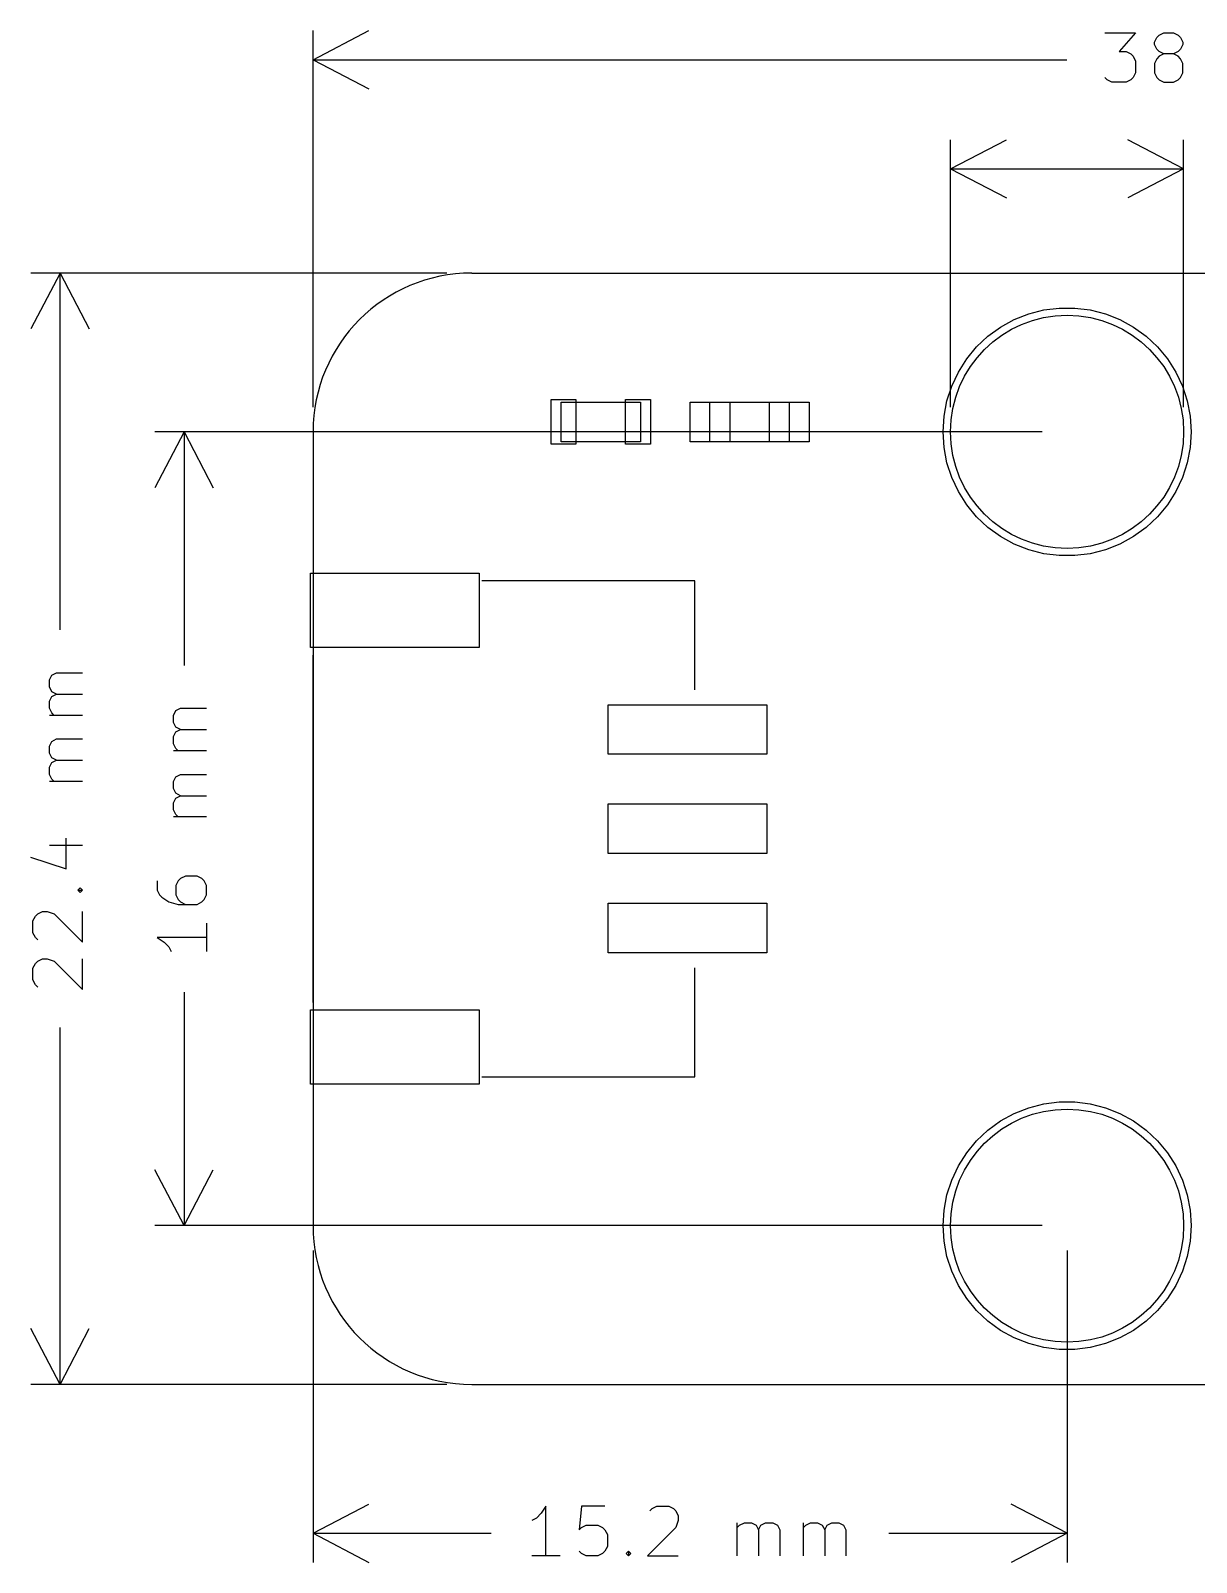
# Model space of a CAD drawing. Extents: x 199.3 to 243.4, y -155.2 to -124.3.
# Drawn here: x 199.31 to 222.81, y -155.19 to -124.31 of the extents above; entities that cross this region are included whole.
import ezdxf

# ---------------------------------------------------------------- set-up
doc = ezdxf.new("R2010")
doc.units = 0
doc.layers.add('BLACK', color=7, linetype='CONTINUOUS')

msp = doc.modelspace()

# ---------------------------------------------------------------- linework, layer by layer
at = {"layer": 'BLACK', "linetype": 'CONTINUOUS'}
for p, q in [((205, -124.9), (206.126504, -124.313579)), ((205, -131.9), (205, -124.31358)), ((220.961905, -124.354819), (221.580952, -124.354819)), ((221.580952, -124.354819), (221.247619, -124.735771)), ((222.009524, -124.450057), (222.057143, -124.402438)), ((222.057143, -124.402438), (222.152381, -124.354819)), ((222.152381, -124.354819), (222.342857, -124.354819)), ((222.342857, -124.354819), (222.438095, -124.402438)), ((222.438095, -124.402438), (222.485714, -124.450057)), ((221.961905, -124.545295), (222.009524, -124.450057)), ((221.961905, -124.592914), (221.961905, -124.545295)), ((222.009524, -124.688152), (221.961905, -124.592914)), ((222.057143, -124.735771), (222.009524, -124.688152)), ((222.485714, -124.688152), (222.438095, -124.735771)), ((222.485714, -124.450057), (222.533333, -124.545295)), ((222.533333, -124.592914), (222.485714, -124.688152)), ((222.533333, -124.545295), (222.533333, -124.592914)), ((205, -124.9), (220.194048, -124.9)), ((205, -124.9), (206.126504, -125.486421)), ((221.247619, -124.735771), (221.390476, -124.735771)), ((221.390476, -124.735771), (221.485714, -124.78339)), ((221.485714, -124.78339), (221.533333, -124.831009)), ((221.533333, -124.831009), (221.580952, -124.926247)), ((221.580952, -124.926247), (221.580952, -125.164342)), ((222.009524, -124.878628), (221.961905, -124.973866)), ((221.961905, -124.973866), (221.961905, -125.164342)), ((222.057143, -124.831009), (222.009524, -124.878628)), ((222.152381, -124.78339), (222.057143, -124.735771)), ((222.152381, -124.78339), (222.057143, -124.831009)), ((222.342857, -124.78339), (222.152381, -124.78339)), ((222.438095, -124.735771), (222.342857, -124.78339)), ((222.438095, -124.831009), (222.342857, -124.78339)), ((222.485714, -124.878628), (222.438095, -124.831009)), ((222.533333, -124.973866), (222.485714, -124.878628)), ((222.533333, -125.164342), (222.533333, -124.973866)), ((221.009524, -125.3072), (220.961905, -125.25958)), ((221.104762, -125.354819), (221.009524, -125.3072)), ((221.485714, -125.3072), (221.390476, -125.354819)), ((221.533333, -125.25958), (221.485714, -125.3072)), ((221.580952, -125.164342), (221.533333, -125.25958)), ((221.961905, -125.164342), (222.009524, -125.25958)), ((222.009524, -125.25958), (222.057143, -125.3072)), ((222.057143, -125.3072), (222.152381, -125.354819)), ((222.342857, -125.354819), (222.438095, -125.3072)), ((222.438095, -125.3072), (222.485714, -125.25958)), ((222.485714, -125.25958), (222.533333, -125.164342)), ((221.390476, -125.354819), (221.104762, -125.354819)), ((222.152381, -125.354819), (222.342857, -125.354819)), ((217.85, -127.1), (218.976504, -126.513579)), ((217.85, -131.9), (217.85, -126.51358)), ((222.55, -127.1), (221.423496, -126.513579)), ((222.55, -131.9), (222.55, -126.51358)), ((217.85, -127.1), (222.55, -127.1)), ((217.85, -127.1), (222.55, -127.1)), ((217.85, -127.1), (218.976504, -127.686421)), ((222.55, -127.1), (221.423496, -127.686421)), ((199.9, -129.2), (199.313579, -130.326504)), ((207.7, -129.2), (199.31358, -129.2)), ((199.9, -136.394048), (199.9, -129.2)), ((199.9, -129.2), (200.486421, -130.326504)), ((208.2, -129.2), (240.2, -129.2)), ((219.427458, -130.022359), (219.731547, -129.944282)), ((219.731547, -129.944282), (220.043024, -129.904933)), ((220.043024, -129.904933), (220.356976, -129.904933)), ((220.356976, -129.904933), (220.668453, -129.944282)), ((220.668453, -129.944282), (220.972542, -130.022359)), ((218.860433, -130.28918), (219.135552, -130.137932)), ((219.135552, -130.137932), (219.427458, -130.022359)), ((220.972542, -130.022359), (221.264448, -130.137932)), ((221.264448, -130.137932), (221.539567, -130.28918)), ((218.377578, -130.688632), (218.60644, -130.473717)), ((218.60644, -130.473717), (218.860433, -130.28918)), ((221.539567, -130.28918), (221.79356, -130.473717)), ((221.79356, -130.473717), (222.022422, -130.688632)), ((218.177458, -130.930537), (218.377578, -130.688632)), ((222.022422, -130.688632), (222.222542, -130.930537)), ((217.875559, -131.479689), (218.009233, -131.195616)), ((218.009233, -131.195616), (218.177458, -130.930537)), ((222.222542, -130.930537), (222.390767, -131.195616)), ((222.390767, -131.195616), (222.524441, -131.479689)), ((217.778542, -131.778275), (217.875559, -131.479689)), ((222.524441, -131.479689), (222.621458, -131.778275)), ((209.8, -132.65), (209.8, -131.75)), ((209.8, -131.75), (210.3, -131.75)), ((210, -131.8), (211.6, -131.8)), ((210, -132.6), (210, -131.8)), ((210.3, -131.75), (210.3, -132.65)), ((211.3, -132.65), (211.3, -131.75)), ((211.3, -131.75), (211.8, -131.75)), ((211.6, -131.8), (211.6, -132.6)), ((211.8, -131.75), (211.8, -132.65)), ((212.6, -132.6), (212.6, -131.8)), ((212.6, -131.8), (213.4, -131.8)), ((213, -131.8), (214.6, -131.8)), ((213, -132.6), (213, -131.8)), ((213.4, -131.8), (213.4, -132.6)), ((214.2, -132.6), (214.2, -131.8)), ((214.2, -131.8), (215, -131.8)), ((214.6, -131.8), (214.6, -132.6)), ((215, -131.8), (215, -132.6)), ((217.719713, -132.086667), (217.778542, -131.778275)), ((222.621458, -131.778275), (222.680287, -132.086667)), ((217.7, -132.4), (217.719713, -132.086667)), ((222.680287, -132.086667), (222.7, -132.4)), ((202.4, -132.4), (201.813579, -133.526504)), ((219.7, -132.4), (201.81358, -132.4)), ((202.4, -132.4), (202.4, -137.108333)), ((202.4, -132.4), (202.986421, -133.526504)), ((205, -132.4), (205, -148.4)), ((217.719713, -132.713333), (217.7, -132.4)), ((222.7, -132.4), (222.680287, -132.713333)), ((210.3, -132.65), (209.8, -132.65)), ((211.6, -132.6), (210, -132.6)), ((211.8, -132.65), (211.3, -132.65)), ((213.4, -132.6), (212.6, -132.6)), ((214.6, -132.6), (213, -132.6)), ((215, -132.6), (214.2, -132.6)), ((217.778542, -133.021725), (217.719713, -132.713333)), ((222.680287, -132.713333), (222.621458, -133.021725)), ((217.875559, -133.320311), (217.778542, -133.021725)), ((222.621458, -133.021725), (222.524441, -133.320311)), ((218.009233, -133.604384), (217.875559, -133.320311)), ((222.524441, -133.320311), (222.390767, -133.604384)), ((218.177458, -133.869463), (218.009233, -133.604384)), ((222.390767, -133.604384), (222.222542, -133.869463)), ((218.377578, -134.111368), (218.177458, -133.869463)), ((222.222542, -133.869463), (222.022422, -134.111368)), ((218.60644, -134.326283), (218.377578, -134.111368)), ((222.022422, -134.111368), (221.79356, -134.326283)), ((218.860433, -134.51082), (218.60644, -134.326283)), ((219.135552, -134.662068), (218.860433, -134.51082)), ((221.539567, -134.51082), (221.264448, -134.662068)), ((221.79356, -134.326283), (221.539567, -134.51082)), ((219.427458, -134.777641), (219.135552, -134.662068)), ((219.731547, -134.855718), (219.427458, -134.777641)), ((220.043024, -134.895067), (219.731547, -134.855718)), ((220.356976, -134.895067), (220.043024, -134.895067)), ((220.668453, -134.855718), (220.356976, -134.895067)), ((220.972542, -134.777641), (220.668453, -134.855718)), ((221.264448, -134.662068), (220.972542, -134.777641)), ((204.95, -136.75), (204.95, -135.25)), ((204.95, -135.25), (208.35, -135.25)), ((208.35, -135.25), (208.35, -136.75)), ((212.7, -135.4), (208.4, -135.4)), ((212.7, -137.6), (212.7, -135.4)), ((208.35, -136.75), (204.95, -136.75)), ((205, -143.9), (205, -136.9)), ((199.688152, -137.4), (199.735771, -137.304761)), ((199.735771, -137.304761), (199.831009, -137.257142)), ((199.831009, -137.257142), (200.354819, -137.257142)), ((199.688152, -137.542857), (199.688152, -137.4)), ((199.735771, -137.638095), (199.688152, -137.542857)), ((199.831009, -137.685714), (199.735771, -137.638095)), ((199.735771, -137.733333), (199.831009, -137.685714)), ((199.831009, -137.685714), (200.354819, -137.685714)), ((199.688152, -137.828571), (199.735771, -137.733333)), ((199.688152, -137.971428), (199.688152, -137.828571)), ((199.735771, -138.066666), (199.688152, -137.971428)), ((202.235771, -138.019046), (202.331009, -137.971427)), ((202.331009, -137.971427), (202.854819, -137.971427)), ((210.95, -138.9), (210.95, -137.9)), ((210.95, -137.9), (214.15, -137.9)), ((214.15, -137.9), (214.15, -138.9)), ((200.354819, -138.114285), (199.688152, -138.114285)), ((199.78339, -138.114285), (199.735771, -138.066666)), ((202.188152, -138.114285), (202.235771, -138.019046)), ((202.188152, -138.257142), (202.188152, -138.114285)), ((202.235771, -138.35238), (202.188152, -138.257142)), ((199.735771, -138.638094), (199.831009, -138.590475)), ((199.831009, -138.590475), (200.354819, -138.590475)), ((202.188152, -138.542856), (202.235771, -138.447618)), ((202.188152, -138.685713), (202.188152, -138.542856)), ((202.331009, -138.399999), (202.235771, -138.35238)), ((202.235771, -138.447618), (202.331009, -138.399999)), ((202.331009, -138.399999), (202.854819, -138.399999)), ((199.688152, -138.733333), (199.735771, -138.638094)), ((199.688152, -138.87619), (199.688152, -138.733333)), ((199.735771, -138.971428), (199.688152, -138.87619)), ((202.235771, -138.780951), (202.188152, -138.685713)), ((202.854819, -138.82857), (202.188152, -138.82857)), ((202.28339, -138.82857), (202.235771, -138.780951)), ((214.15, -138.9), (210.95, -138.9)), ((199.688152, -139.161904), (199.735771, -139.066666)), ((199.688152, -139.304761), (199.688152, -139.161904)), ((199.831009, -139.019047), (199.735771, -138.971428)), ((199.735771, -139.066666), (199.831009, -139.019047)), ((199.831009, -139.019047), (200.354819, -139.019047)), ((199.735771, -139.399999), (199.688152, -139.304761)), ((200.354819, -139.447618), (199.688152, -139.447618)), ((199.78339, -139.447618), (199.735771, -139.399999)), ((202.188152, -139.447618), (202.235771, -139.352379)), ((202.188152, -139.590475), (202.188152, -139.447618)), ((202.235771, -139.352379), (202.331009, -139.30476)), ((202.331009, -139.30476), (202.854819, -139.30476)), ((202.235771, -139.685713), (202.188152, -139.590475)), ((202.188152, -139.876189), (202.235771, -139.780951)), ((202.331009, -139.733332), (202.235771, -139.685713)), ((202.235771, -139.780951), (202.331009, -139.733332)), ((202.331009, -139.733332), (202.854819, -139.733332)), ((202.188152, -140.019046), (202.188152, -139.876189)), ((202.235771, -140.114284), (202.188152, -140.019046)), ((202.854819, -140.161903), (202.188152, -140.161903)), ((202.28339, -140.161903), (202.235771, -140.114284)), ((210.95, -140.9), (210.95, -139.9)), ((210.95, -139.9), (214.15, -139.9)), ((214.15, -139.9), (214.15, -140.9)), ((199.688152, -140.733333), (200.354819, -140.733333)), ((200.021485, -141.209523), (200.021485, -140.590476)), ((199.3072, -140.971428), (200.021485, -141.209523)), ((214.15, -140.9), (210.95, -140.9)), ((202.426247, -141.35238), (202.331009, -141.399999)), ((202.664342, -141.35238), (202.426247, -141.35238)), ((202.75958, -141.399999), (202.664342, -141.35238)), ((200.25958, -141.638094), (200.3072, -141.590475)), ((200.3072, -141.685713), (200.25958, -141.638094)), ((200.25958, -141.638094), (200.354819, -141.638094)), ((200.3072, -141.590475), (200.354819, -141.638094)), ((200.354819, -141.638094), (200.3072, -141.685713)), ((201.854819, -141.447618), (201.854819, -141.638094)), ((201.854819, -141.638094), (201.902438, -141.733332)), ((202.28339, -141.447618), (202.235771, -141.542856)), ((202.235771, -141.542856), (202.235771, -141.733332)), ((202.331009, -141.399999), (202.28339, -141.447618)), ((202.8072, -141.447618), (202.75958, -141.399999)), ((202.854819, -141.542856), (202.8072, -141.447618)), ((202.854819, -141.733332), (202.854819, -141.542856)), ((201.902438, -141.733332), (201.950057, -141.780951)), ((201.950057, -141.780951), (202.092914, -141.876189)), ((202.092914, -141.876189), (202.28339, -141.923808)), ((202.235771, -141.733332), (202.28339, -141.82857)), ((202.28339, -141.82857), (202.331009, -141.876189)), ((202.28339, -141.923808), (202.664342, -141.923808)), ((202.331009, -141.876189), (202.426247, -141.923808)), ((202.664342, -141.923808), (202.75958, -141.876189)), ((202.75958, -141.876189), (202.8072, -141.82857)), ((202.8072, -141.82857), (202.854819, -141.733332)), ((210.95, -142.9), (210.95, -141.9)), ((210.95, -141.9), (214.15, -141.9)), ((214.15, -141.9), (214.15, -142.9)), ((199.354819, -142.257142), (199.402438, -142.161904)), ((199.354819, -142.495237), (199.354819, -142.257142)), ((199.402438, -142.161904), (199.450057, -142.114285)), ((199.450057, -142.114285), (199.545295, -142.066666)), ((199.545295, -142.066666), (199.640533, -142.066666)), ((199.640533, -142.066666), (199.78339, -142.114285)), ((199.78339, -142.114285), (200.354819, -142.685713)), ((200.354819, -142.685713), (200.354819, -142.066666)), ((202.854819, -142.304761), (202.854819, -142.876189)), ((199.402438, -142.590475), (199.354819, -142.495237)), ((199.450057, -142.638094), (199.402438, -142.590475)), ((202.854819, -142.590475), (201.854819, -142.590475)), ((201.854819, -142.590475), (201.997676, -142.685713)), ((201.997676, -142.685713), (202.092914, -142.780951)), ((202.092914, -142.780951), (202.140533, -142.876189)), ((214.15, -142.9), (210.95, -142.9)), ((199.354819, -143.209523), (199.402438, -143.114285)), ((199.354819, -143.447618), (199.354819, -143.209523)), ((199.402438, -143.114285), (199.450057, -143.066666)), ((199.450057, -143.066666), (199.545295, -143.019047)), ((199.545295, -143.019047), (199.640533, -143.019047)), ((199.640533, -143.019047), (199.78339, -143.066666)), ((199.78339, -143.066666), (200.354819, -143.638094)), ((200.354819, -143.638094), (200.354819, -143.019047)), ((212.7, -145.4), (212.7, -143.2)), ((199.402438, -143.542856), (199.354819, -143.447618)), ((199.450057, -143.590475), (199.402438, -143.542856)), ((202.4, -143.691666), (202.4, -148.4)), ((204.95, -145.55), (204.95, -144.05)), ((204.95, -144.05), (208.35, -144.05)), ((208.35, -144.05), (208.35, -145.55)), ((199.9, -151.6), (199.9, -144.405952)), ((208.4, -145.4), (212.7, -145.4)), ((208.35, -145.55), (204.95, -145.55)), ((219.135552, -146.137932), (219.427458, -146.022359)), ((219.427458, -146.022359), (219.731547, -145.944282)), ((219.731547, -145.944282), (220.043024, -145.904933)), ((220.043024, -145.904933), (220.356976, -145.904933)), ((220.356976, -145.904933), (220.668453, -145.944282)), ((220.668453, -145.944282), (220.972542, -146.022359)), ((220.972542, -146.022359), (221.264448, -146.137932)), ((218.60644, -146.473717), (218.860433, -146.28918)), ((218.860433, -146.28918), (219.135552, -146.137932)), ((221.264448, -146.137932), (221.539567, -146.28918)), ((221.539567, -146.28918), (221.79356, -146.473717)), ((218.377578, -146.688632), (218.60644, -146.473717)), ((221.79356, -146.473717), (222.022422, -146.688632)), ((218.009233, -147.195616), (218.177458, -146.930537)), ((218.177458, -146.930537), (218.377578, -146.688632)), ((222.022422, -146.688632), (222.222542, -146.930537)), ((222.222542, -146.930537), (222.390767, -147.195616)), ((217.875559, -147.479689), (218.009233, -147.195616)), ((222.390767, -147.195616), (222.524441, -147.479689)), ((202.4, -148.4), (201.813579, -147.273496)), ((202.4, -148.4), (202.986421, -147.273496)), ((217.778542, -147.778275), (217.875559, -147.479689)), ((222.524441, -147.479689), (222.621458, -147.778275)), ((217.719713, -148.086667), (217.778542, -147.778275)), ((222.621458, -147.778275), (222.680287, -148.086667)), ((217.7, -148.4), (217.719713, -148.086667)), ((222.680287, -148.086667), (222.7, -148.4)), ((219.7, -148.4), (201.81358, -148.4)), ((217.719713, -148.713333), (217.7, -148.4)), ((222.7, -148.4), (222.680287, -148.713333)), ((217.778542, -149.021725), (217.719713, -148.713333)), ((222.680287, -148.713333), (222.621458, -149.021725)), ((205, -148.9), (205, -155.18642)), ((217.875559, -149.320311), (217.778542, -149.021725)), ((220.2, -148.9), (220.2, -155.18642)), ((222.621458, -149.021725), (222.524441, -149.320311)), ((218.009233, -149.604384), (217.875559, -149.320311)), ((222.524441, -149.320311), (222.390767, -149.604384)), ((218.177458, -149.869463), (218.009233, -149.604384)), ((222.390767, -149.604384), (222.222542, -149.869463)), ((218.377578, -150.111368), (218.177458, -149.869463)), ((222.222542, -149.869463), (222.022422, -150.111368)), ((218.60644, -150.326283), (218.377578, -150.111368)), ((218.860433, -150.51082), (218.60644, -150.326283)), ((221.79356, -150.326283), (221.539567, -150.51082)), ((222.022422, -150.111368), (221.79356, -150.326283)), ((199.9, -151.6), (199.313579, -150.473496)), ((199.9, -151.6), (200.486421, -150.473496)), ((219.135552, -150.662068), (218.860433, -150.51082)), ((221.539567, -150.51082), (221.264448, -150.662068)), ((219.427458, -150.777641), (219.135552, -150.662068)), ((219.731547, -150.855718), (219.427458, -150.777641)), ((220.043024, -150.895067), (219.731547, -150.855718)), ((220.356976, -150.895067), (220.043024, -150.895067)), ((220.668453, -150.855718), (220.356976, -150.895067)), ((220.972542, -150.777641), (220.668453, -150.855718)), ((221.264448, -150.662068), (220.972542, -150.777641)), ((207.7, -151.6), (199.31358, -151.6)), ((208.2, -151.6), (240.2, -151.6)), ((205, -154.6), (206.126504, -154.013579)), ((209.695238, -154.054819), (209.6, -154.197676)), ((209.695238, -155.054819), (209.695238, -154.054819)), ((210.409524, -154.054819), (210.361905, -154.531009)), ((210.885714, -154.054819), (210.409524, -154.054819)), ((211.838095, -154.102438), (211.933333, -154.054819)), ((211.933333, -154.054819), (212.171428, -154.054819)), ((212.171428, -154.054819), (212.266666, -154.102438)), ((220.2, -154.6), (219.073496, -154.013579)), ((209.504762, -154.292914), (209.409524, -154.340533)), ((209.6, -154.197676), (209.504762, -154.292914)), ((211.790476, -154.150057), (211.838095, -154.102438)), ((212.266666, -154.102438), (212.314285, -154.150057)), ((212.314285, -154.150057), (212.361904, -154.245295)), ((212.361904, -154.340533), (212.314285, -154.48339)), ((212.361904, -154.245295), (212.361904, -154.340533)), ((205, -154.6), (208.594048, -154.6)), ((205, -154.6), (206.126504, -155.186421)), ((210.361905, -154.531009), (210.409524, -154.48339)), ((210.409524, -154.48339), (210.504762, -154.435771)), ((210.504762, -154.435771), (210.742857, -154.435771)), ((210.742857, -154.435771), (210.838095, -154.48339)), ((210.838095, -154.48339), (210.885714, -154.531009)), ((210.885714, -154.531009), (210.933333, -154.626247)), ((210.933333, -154.626247), (210.933333, -154.864342)), ((212.314285, -154.48339), (211.742857, -155.054819)), ((213.552381, -155.054819), (213.552381, -154.388152)), ((213.552381, -154.48339), (213.6, -154.435771)), ((213.6, -154.435771), (213.695238, -154.388152)), ((213.695238, -154.388152), (213.838095, -154.388152)), ((213.838095, -154.388152), (213.933333, -154.435771)), ((213.933333, -154.435771), (213.980952, -154.531009)), ((213.980952, -154.531009), (214.028571, -154.435771)), ((213.980952, -154.531009), (213.980952, -155.054819)), ((214.028571, -154.435771), (214.123809, -154.388152)), ((214.123809, -154.388152), (214.266666, -154.388152)), ((214.266666, -154.388152), (214.361905, -154.435771)), ((214.361905, -154.435771), (214.409524, -154.531009)), ((214.409524, -154.531009), (214.409524, -155.054819)), ((214.885714, -155.054819), (214.885714, -154.388152)), ((214.885714, -154.48339), (214.933333, -154.435771)), ((214.933333, -154.435771), (215.028571, -154.388152)), ((215.028571, -154.388152), (215.171428, -154.388152)), ((215.171428, -154.388152), (215.266666, -154.435771)), ((215.266666, -154.435771), (215.314285, -154.531009)), ((215.314285, -154.531009), (215.361904, -154.435771)), ((215.314285, -154.531009), (215.314285, -155.054819)), ((215.361904, -154.435771), (215.457142, -154.388152)), ((215.457142, -154.388152), (215.599999, -154.388152)), ((215.599999, -154.388152), (215.695238, -154.435771)), ((215.695238, -154.435771), (215.742857, -154.531009)), ((215.742857, -154.531009), (215.742857, -155.054819)), ((216.605952, -154.6), (220.2, -154.6)), ((220.2, -154.6), (219.073496, -155.186421)), ((210.409524, -155.0072), (210.361905, -154.95958)), ((210.885714, -154.95958), (210.838095, -155.0072)), ((210.933333, -154.864342), (210.885714, -154.95958)), ((211.314286, -155.0072), (211.361905, -154.95958)), ((211.361905, -154.95958), (211.409524, -155.0072)), ((211.361905, -154.95958), (211.361905, -155.054819)), ((209.980952, -155.054819), (209.409524, -155.054819)), ((210.504762, -155.054819), (210.409524, -155.0072)), ((210.742857, -155.054819), (210.504762, -155.054819)), ((210.838095, -155.0072), (210.742857, -155.054819)), ((211.361905, -155.054819), (211.314286, -155.0072)), ((211.409524, -155.0072), (211.361905, -155.054819)), ((211.742857, -155.054819), (212.361904, -155.054819))]:
    msp.add_line(p, q, dxfattribs=at)
at = {"layer": 'BLACK'}
for centre in [(220.2, -132.4), (220.2, -148.4)]:
    msp.add_circle(centre, 2.35, dxfattribs=at)
for centre, start, end in [((208.2, -132.4), 90, 180), ((208.2, -148.4), -180, -90)]:
    msp.add_arc(centre, 3.2, start, end, dxfattribs=at)

doc.saveas('drawing.dxf')
